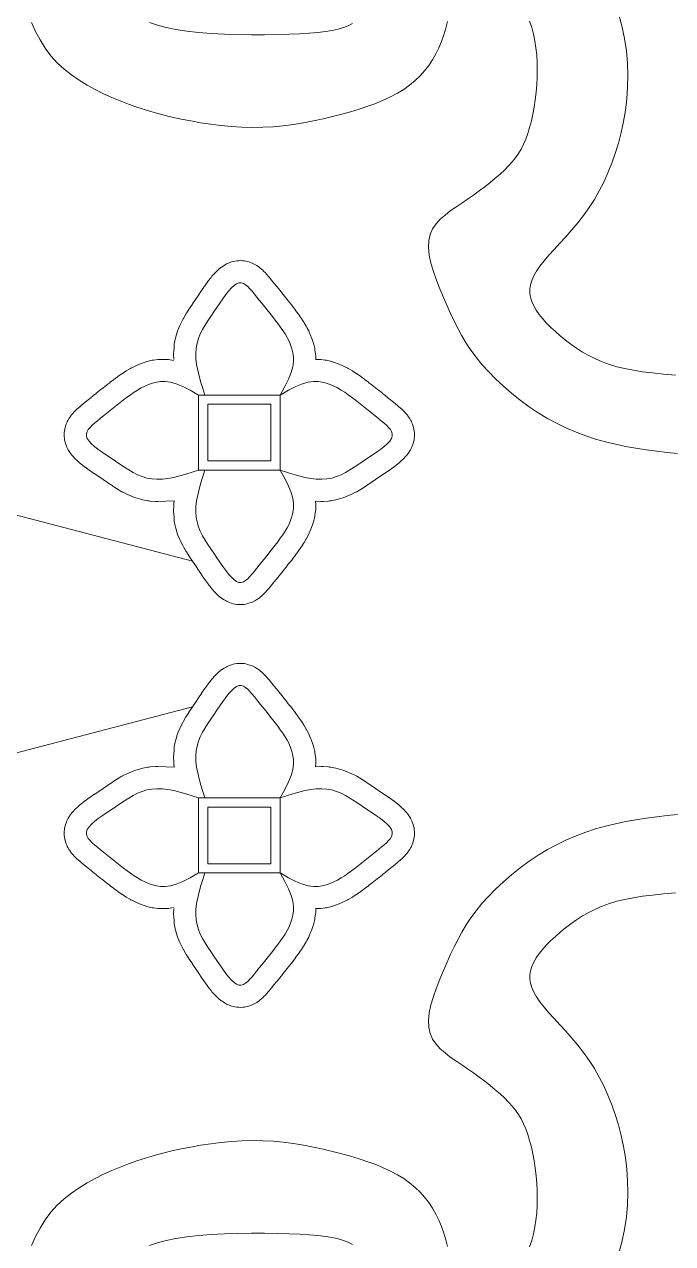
# Model space of a CAD drawing. Header units: inches. Extents: x -813 to 82, y -70 to 268.
# Drawn here: x -48.61 to -42.58, y 153.06 to 164.41 of the extents above; entities that cross this region are included whole.
import ezdxf

# ---------------------------------------------------------------- set-up
doc = ezdxf.new("R2010")
doc.units = ezdxf.units.IN
doc.header["$MEASUREMENT"] = 0
doc.layers.add('Brown', color=7, linetype='Continuous', lineweight=0, true_color=0x653e10)
doc.layers.add('Layak Architect', color=1, linetype='Continuous', lineweight=5, true_color=0xff0000)
doc.layers.add('Rugs', color=201, linetype='Continuous')

# ---------------------------------------------------------------- blocks, each defined once
blk = doc.blocks.new('C3')
at = {"layer": 'Brown'}
for points in [[(-84.57, 3098.16), (-84.92, 3094.27), (-85.3, 3090.71), (-85.71, 3087.45), (-86.17, 3084.45), (-86.71, 3081.67), (-87.33, 3079.07), (-88.07, 3076.61), (-88.93, 3074.27), (-89.9, 3072.02), (-90.98, 3069.88), (-92.14, 3067.84), (-93.38, 3065.88), (-94.68, 3064.03), (-96.02, 3062.26), (-97.39, 3060.57), (-98.79, 3058.98), (-100.19, 3057.48), (-101.61, 3056.1), (-103.03, 3054.83), (-104.45, 3053.71), (-105.86, 3052.74), (-107.26, 3051.94), (-108.65, 3051.31), (-110.02, 3050.88), (-111.38, 3050.65), (-112.74, 3050.63), (-114.14, 3050.82), (-115.56, 3051.23), (-117.04, 3051.88), (-118.59, 3052.76), (-120.21, 3053.89), (-121.93, 3055.26), (-123.74, 3056.84), (-125.65, 3058.58), (-127.67, 3060.45), (-129.79, 3062.39), (-132.01, 3064.35), (-134.34, 3066.31), (-136.78, 3068.2), (-139.34, 3070), (-142, 3071.69), (-144.78, 3073.28), (-147.68, 3074.76), (-150.68, 3076.12), (-153.8, 3077.38), (-157.04, 3078.52), (-160.38, 3079.54), (-163.84, 3080.45), (-167.41, 3081.22), (-171.08, 3081.84), (-174.83, 3082.29), (-178.66, 3082.57), (-182.57, 3082.65), (-186.53, 3082.51), (-190.55, 3082.15), (-194.62, 3081.55), (-198.71, 3080.7), (-202.8, 3079.63)], [(-199.5, 2992.67), (-198.75, 2991.3), (-198.13, 2989.75), (-197.6, 2988.01), (-197.17, 2986.03), (-196.83, 2983.81), (-196.54, 2981.31), (-196.32, 2978.51), (-196.15, 2975.38), (-196.01, 2971.91), (-195.9, 2968.07), (-195.83, 2963.95), (-195.81, 2959.64), (-195.86, 2955.24), (-195.98, 2950.83), (-196.19, 2946.51), (-196.51, 2942.38), (-196.95, 2938.52), (-197.51, 2935.02), (-198.19, 2931.84), (-198.98, 2928.97), (-199.85, 2926.35)], [(84.57, 3098.16), (84.92, 3094.27), (85.3, 3090.71), (85.71, 3087.45), (86.17, 3084.45), (86.71, 3081.67), (87.33, 3079.07), (88.07, 3076.61), (88.93, 3074.27), (89.9, 3072.02), (90.98, 3069.88), (92.14, 3067.84), (93.38, 3065.88), (94.68, 3064.03), (96.02, 3062.26), (97.39, 3060.57), (98.79, 3058.98), (100.19, 3057.48), (101.61, 3056.1), (103.03, 3054.83), (104.45, 3053.71), (105.86, 3052.74), (107.26, 3051.94), (108.65, 3051.31), (110.02, 3050.88), (111.38, 3050.65), (112.74, 3050.63), (114.14, 3050.82), (115.56, 3051.23), (117.04, 3051.88), (118.59, 3052.76), (120.21, 3053.89), (121.93, 3055.26), (123.74, 3056.84), (125.65, 3058.58), (127.67, 3060.45), (129.79, 3062.39), (132.01, 3064.35), (134.34, 3066.31), (136.78, 3068.2), (139.34, 3070), (142, 3071.69), (144.78, 3073.28), (147.68, 3074.76), (150.68, 3076.12), (153.8, 3077.38), (157.04, 3078.52), (160.38, 3079.54), (163.84, 3080.45), (167.41, 3081.22), (171.08, 3081.84), (174.83, 3082.29), (178.66, 3082.57), (182.57, 3082.65), (186.53, 3082.51), (190.55, 3082.15), (194.62, 3081.55), (198.71, 3080.7), (202.8, 3079.63)], [(199.5, 2992.67), (198.75, 2991.3), (198.13, 2989.75), (197.6, 2988.01), (197.17, 2986.03), (196.82, 2983.81), (196.54, 2981.31), (196.32, 2978.51), (196.15, 2975.38), (196.01, 2971.91), (195.9, 2968.07), (195.83, 2963.95), (195.81, 2959.64), (195.86, 2955.24), (195.98, 2950.83), (196.19, 2946.51), (196.51, 2942.38), (196.95, 2938.52), (197.51, 2935.02), (198.19, 2931.84), (198.98, 2928.97), (199.85, 2926.35)], [(-199.85, 2887.77), (-196.92, 2889.1), (-194.11, 2890.61), (-191.44, 2892.3), (-188.95, 2894.18), (-186.67, 2896.25), (-184.58, 2898.49), (-182.67, 2900.88), (-180.93, 2903.38), (-179.33, 2905.98), (-177.88, 2908.64), (-176.54, 2911.35), (-175.31, 2914.07), (-174.17, 2916.79), (-173.12, 2919.51), (-172.15, 2922.25), (-171.25, 2925.03), (-170.41, 2927.84), (-169.64, 2930.72), (-168.92, 2933.67), (-168.25, 2936.71), (-167.63, 2939.85), (-167.07, 2943.07), (-166.57, 2946.37), (-166.16, 2949.71), (-165.84, 2953.1), (-165.63, 2956.51), (-165.54, 2959.93), (-165.58, 2963.34), (-165.76, 2966.73), (-166.07, 2970.08), (-166.49, 2973.4), (-167.02, 2976.68), (-167.63, 2979.9), (-168.32, 2983.05), (-169.06, 2986.14), (-169.85, 2989.15), (-170.67, 2992.08), (-171.52, 2994.91), (-172.42, 2997.64), (-173.38, 3000.26), (-174.4, 3002.75), (-175.5, 3005.12), (-176.68, 3007.35), (-177.95, 3009.43), (-179.33, 3011.35), (-180.81, 3013.12), (-182.38, 3014.75), (-184.04, 3016.24), (-185.79, 3017.59), (-187.63, 3018.81), (-189.55, 3019.9), (-191.55, 3020.87), (-193.63, 3021.73), (-195.76, 3022.49), (-197.94, 3023.15), (-200.15, 3023.73)], [(-200.24, 3050.52), (-198.14, 3051.22), (-195.98, 3051.8), (-193.76, 3052.26), (-191.48, 3052.62), (-189.16, 3052.87), (-186.79, 3053.01), (-184.39, 3053.06), (-181.95, 3053.02), (-179.5, 3052.89), (-177.03, 3052.68), (-174.59, 3052.4), (-172.19, 3052.03), (-169.86, 3051.61), (-167.63, 3051.11), (-165.51, 3050.56), (-163.53, 3049.96), (-161.71, 3049.3), (-160.03, 3048.59), (-158.47, 3047.8), (-157.01, 3046.93), (-155.61, 3045.96), (-154.26, 3044.89), (-152.93, 3043.7), (-151.61, 3042.38), (-150.26, 3040.92), (-148.9, 3039.34), (-147.52, 3037.66), (-146.15, 3035.9), (-144.78, 3034.07), (-143.42, 3032.19), (-142.09, 3030.29), (-140.78, 3028.37), (-139.5, 3026.48), (-138.22, 3024.64), (-136.9, 3022.91), (-135.51, 3021.34), (-134.02, 3019.97), (-132.38, 3018.86), (-130.56, 3018.04), (-128.53, 3017.58), (-126.26, 3017.5), (-123.79, 3017.76), (-121.16, 3018.32), (-118.42, 3019.11), (-115.61, 3020.08), (-112.79, 3021.19), (-110, 3022.37), (-107.28, 3023.57), (-104.67, 3024.75), (-102.17, 3025.94), (-99.74, 3027.16), (-97.38, 3028.45), (-95.05, 3029.84), (-92.75, 3031.37), (-90.44, 3033.07), (-88.11, 3034.98), (-85.74, 3037.11), (-83.36, 3039.45), (-80.99, 3041.98), (-78.67, 3044.67), (-76.43, 3047.48), (-74.28, 3050.4), (-72.27, 3053.39), (-70.41, 3056.43), (-68.74, 3059.5), (-67.25, 3062.59), (-65.92, 3065.71), (-64.74, 3068.87), (-63.7, 3072.06), (-62.79, 3075.29), (-61.99, 3078.56), (-61.3, 3081.88), (-60.69, 3085.25), (-60.16, 3088.65), (-59.71, 3092.06), (-59.32, 3095.47), (-59, 3098.85)], [(199.85, 2887.77), (196.92, 2889.1), (194.11, 2890.61), (191.44, 2892.3), (188.95, 2894.18), (186.67, 2896.25), (184.58, 2898.49), (182.67, 2900.88), (180.93, 2903.38), (179.33, 2905.98), (177.88, 2908.64), (176.54, 2911.35), (175.31, 2914.07), (174.17, 2916.79), (173.12, 2919.51), (172.15, 2922.25), (171.25, 2925.03), (170.41, 2927.84), (169.64, 2930.72), (168.92, 2933.67), (168.25, 2936.71), (167.63, 2939.85), (167.07, 2943.07), (166.57, 2946.37), (166.16, 2949.71), (165.84, 2953.1), (165.63, 2956.51), (165.54, 2959.93), (165.58, 2963.34), (165.76, 2966.73), (166.07, 2970.08), (166.49, 2973.4), (167.02, 2976.68), (167.63, 2979.9), (168.32, 2983.05), (169.06, 2986.14), (169.85, 2989.15), (170.67, 2992.08), (171.52, 2994.91), (172.42, 2997.64), (173.38, 3000.26), (174.4, 3002.75), (175.5, 3005.12), (176.68, 3007.35), (177.95, 3009.43), (179.33, 3011.35), (180.81, 3013.12), (182.38, 3014.75), (184.04, 3016.24), (185.79, 3017.59), (187.63, 3018.81), (189.55, 3019.9), (191.55, 3020.87), (193.63, 3021.73), (195.76, 3022.49), (197.94, 3023.15), (200.15, 3023.73)], [(200.24, 3050.52), (198.14, 3051.22), (195.98, 3051.8), (193.76, 3052.26), (191.48, 3052.62), (189.16, 3052.87), (186.79, 3053.01), (184.39, 3053.06), (181.95, 3053.02), (179.5, 3052.89), (177.03, 3052.68), (174.59, 3052.4), (172.19, 3052.03), (169.86, 3051.61), (167.63, 3051.11), (165.51, 3050.56), (163.53, 3049.96), (161.71, 3049.3), (160.03, 3048.59), (158.47, 3047.8), (157.01, 3046.93), (155.61, 3045.96), (154.26, 3044.89), (152.93, 3043.7), (151.61, 3042.38), (150.26, 3040.92), (148.9, 3039.34), (147.52, 3037.66), (146.15, 3035.9), (144.78, 3034.07), (143.42, 3032.19), (142.09, 3030.29), (140.78, 3028.37), (139.5, 3026.48), (138.22, 3024.64), (136.9, 3022.91), (135.51, 3021.34), (134.02, 3019.97), (132.38, 3018.86), (130.56, 3018.04), (128.53, 3017.58), (126.26, 3017.5), (123.79, 3017.76), (121.16, 3018.32), (118.42, 3019.11), (115.61, 3020.08), (112.79, 3021.19), (110, 3022.37), (107.28, 3023.57), (104.67, 3024.75), (102.17, 3025.94), (99.74, 3027.16), (97.38, 3028.45), (95.05, 3029.84), (92.75, 3031.37), (90.44, 3033.07), (88.11, 3034.98), (85.74, 3037.11), (83.36, 3039.45), (80.99, 3041.98), (78.67, 3044.67), (76.43, 3047.48), (74.28, 3050.4), (72.27, 3053.39), (70.41, 3056.43), (68.74, 3059.5), (67.25, 3062.59), (65.92, 3065.71), (64.74, 3068.87), (63.7, 3072.06), (62.79, 3075.29), (61.99, 3078.56), (61.3, 3081.88), (60.69, 3085.25), (60.16, 3088.65), (59.71, 3092.06), (59.32, 3095.47), (59, 3098.85)], [(-23.77, 2940.39), (-43.93, 2863.26), (-29.4, 2809.82), (-16.47, 2769.3)], [(23.77, 2940.39), (43.93, 2863.26), (29.4, 2809.82), (16.47, 2769.3)]]:
    blk.add_lwpolyline(points, dxfattribs=at)
for points in [[(-89.74, 2980.64), (-89.74, 2981.4, -0.033999), (-89.68, 2982.38), (-89.49, 2983.77, -0.029168), (-89.33, 2984.6), (-89, 2985.91, -0.022088), (-88.82, 2986.52), (-88.38, 2987.78, -0.01868), (-88.18, 2988.29), (-87.65, 2989.51, -0.016254), (-87.45, 2989.94), (-86.83, 2991.13, -0.013719), (-86.64, 2991.48), (-85.95, 2992.64, -0.011177), (-85.78, 2992.92), (-85.04, 2994.07, -0.008694), (-84.9, 2994.28), (-84.11, 2995.41, -0.006296), (-84, 2995.56), (-83.17, 2996.68, -0.003989), (-83.1, 2996.77), (-82.25, 2997.89, -0.002077), (-82.21, 2997.94), (-81.34, 2999.06, -0.001492), (-81.31, 2999.09), (-80.44, 3000.21, -0.001257), (-80.42, 3000.24), (-79.54, 3001.34, -0.001042), (-79.52, 3001.37), (-78.65, 3002.46, -0.000839), (-78.63, 3002.47), (-77.77, 3003.54, -0.000642), (-77.76, 3003.56), (-76.92, 3004.59, -0.000442), (-76.91, 3004.6), (-76.1, 3005.61), (-75.31, 3006.57, -0.001024), (-75.29, 3006.6), (-74.54, 3007.51, -0.006385), (-74.42, 3007.65), (-73.7, 3008.48, -0.014467), (-73.42, 3008.79), (-72.72, 3009.51, -0.025543), (-72.17, 3010.02), (-71.48, 3010.6, -0.041072), (-70.51, 3011.29), (-69.8, 3011.7, -0.060896), (-68.19, 3012.4), (-67.48, 3012.62, -0.078182), (-65.25, 3012.92), (-64.5, 3012.9, -0.079892), (-62.24, 3012.49), (-61.45, 3012.21, -0.06296), (-59.83, 3011.39), (-59, 3010.83, -0.039078), (-58.12, 3010.13), (-57.25, 3009.32, -0.023897), (-56.76, 3008.83), (-55.86, 3007.8, -0.015107), (-55.58, 3007.47), (-54.64, 3006.28, -0.009586), (-54.47, 3006.06), (-53.51, 3004.73, -0.005772), (-53.42, 3004.6), (-52.44, 3003.19, -0.002846), (-52.4, 3003.12), (-51.41, 3001.66, -0.000323), (-51.41, 3001.65), (-50.43, 3000.2), (-49.46, 2998.77, -0.001791), (-49.43, 2998.72), (-48.48, 2997.3, -0.005914), (-48.38, 2997.16), (-47.48, 2995.73, -0.01027), (-47.33, 2995.48), (-46.5, 2994.05, -0.014823), (-46.29, 2993.67), (-45.56, 2992.21, -0.019434), (-45.33, 2991.7), (-44.72, 2990.21, -0.02381), (-44.49, 2989.56), (-44.03, 2988.01, -0.027493), (-43.84, 2987.24), (-43.54, 2985.63, -0.028895), (-43.44, 2984.8), (-43.33, 2983.11, -0.025128), (-43.32, 2982.38), (-43.38, 2980.62, -0.020501)], [(89.74, 2980.64), (89.74, 2981.4, 0.033999), (89.68, 2982.38), (89.49, 2983.77, 0.029168), (89.33, 2984.6), (89, 2985.91, 0.022088), (88.82, 2986.52), (88.38, 2987.78, 0.01868), (88.18, 2988.29), (87.65, 2989.51, 0.016254), (87.45, 2989.94), (86.83, 2991.13, 0.013719), (86.64, 2991.48), (85.95, 2992.64, 0.011177), (85.78, 2992.92), (85.04, 2994.07, 0.008694), (84.9, 2994.28), (84.11, 2995.41, 0.006296), (84, 2995.56), (83.17, 2996.68, 0.003989), (83.1, 2996.77), (82.25, 2997.89, 0.002077), (82.21, 2997.94), (81.34, 2999.06, 0.001492), (81.31, 2999.09), (80.44, 3000.21, 0.001257), (80.42, 3000.24), (79.54, 3001.34, 0.001042), (79.52, 3001.37), (78.65, 3002.46, 0.000839), (78.63, 3002.47), (77.77, 3003.54, 0.000642), (77.76, 3003.56), (76.92, 3004.59, 0.000442), (76.91, 3004.6), (76.1, 3005.61), (75.31, 3006.57, 0.001024), (75.29, 3006.6), (74.54, 3007.51, 0.006385), (74.42, 3007.65), (73.7, 3008.48, 0.014467), (73.42, 3008.79), (72.72, 3009.51, 0.025543), (72.17, 3010.02), (71.48, 3010.6, 0.041072), (70.51, 3011.29), (69.8, 3011.7, 0.060896), (68.19, 3012.4), (67.48, 3012.62, 0.078182), (65.25, 3012.92), (64.5, 3012.9, 0.079892), (62.24, 3012.49), (61.45, 3012.21, 0.06296), (59.83, 3011.39), (59, 3010.83, 0.039078), (58.12, 3010.13), (57.25, 3009.32, 0.023897), (56.76, 3008.83), (55.86, 3007.8, 0.015107), (55.58, 3007.47), (54.64, 3006.28, 0.009586), (54.47, 3006.06), (53.51, 3004.73, 0.005772), (53.42, 3004.6), (52.44, 3003.19, 0.002846), (52.4, 3003.12), (51.41, 3001.66, 0.000323), (51.41, 3001.65), (50.43, 3000.2), (49.46, 2998.77, 0.001791), (49.43, 2998.72), (48.48, 2997.3, 0.005914), (48.38, 2997.16), (47.48, 2995.73, 0.01027), (47.33, 2995.48), (46.5, 2994.05, 0.014823), (46.29, 2993.67), (45.56, 2992.21, 0.019434), (45.33, 2991.7), (44.72, 2990.21, 0.02381), (44.49, 2989.56), (44.03, 2988.01, 0.027493), (43.84, 2987.24), (43.54, 2985.63, 0.028895), (43.44, 2984.8), (43.33, 2983.11, 0.025128), (43.32, 2982.38), (43.38, 2980.62, 0.020501)], [(-89.71, 2980.67), (-90.47, 2980.67, 0.033999), (-91.45, 2980.61), (-92.85, 2980.42, 0.029168), (-93.67, 2980.26), (-94.98, 2979.93, 0.022088), (-95.6, 2979.75), (-96.86, 2979.31, 0.01868), (-97.36, 2979.11), (-98.58, 2978.58, 0.016254), (-99.01, 2978.37), (-100.2, 2977.76, 0.013719), (-100.55, 2977.57), (-101.72, 2976.88, 0.011177), (-101.99, 2976.71), (-103.14, 2975.97, 0.008694), (-103.35, 2975.83), (-104.48, 2975.03, 0.006296), (-104.63, 2974.93), (-105.75, 2974.1, 0.003989), (-105.84, 2974.03), (-106.96, 2973.18, 0.002077), (-107.01, 2973.14), (-108.13, 2972.27, 0.001492), (-108.17, 2972.24), (-109.28, 2971.37, 0.001257), (-109.31, 2971.34), (-110.41, 2970.47, 0.001042), (-110.44, 2970.45), (-111.53, 2969.58, 0.000839), (-111.55, 2969.56), (-112.61, 2968.7, 0.000642), (-112.63, 2968.69), (-113.67, 2967.85, 0.000442), (-113.68, 2967.84), (-114.68, 2967.02), (-115.64, 2966.24, 0.001024), (-115.67, 2966.22), (-116.58, 2965.47, 0.006385), (-116.72, 2965.35), (-117.55, 2964.63, 0.014467), (-117.86, 2964.35), (-118.58, 2963.64, 0.025543), (-119.09, 2963.1), (-119.67, 2962.41, 0.041072), (-120.36, 2961.44), (-120.77, 2960.73, 0.060896), (-121.47, 2959.12), (-121.69, 2958.4, 0.078182), (-121.99, 2956.17), (-121.97, 2955.43, 0.079892), (-121.56, 2953.17), (-121.28, 2952.38, 0.06296), (-120.46, 2950.76), (-119.9, 2949.93, 0.039078), (-119.2, 2949.05), (-118.39, 2948.17, 0.023897), (-117.9, 2947.69), (-116.88, 2946.78, 0.015107), (-116.54, 2946.5), (-115.35, 2945.57, 0.009586), (-115.13, 2945.4), (-113.81, 2944.44, 0.005772), (-113.67, 2944.34), (-112.26, 2943.37, 0.002846), (-112.19, 2943.32), (-110.73, 2942.34, 0.000323), (-110.72, 2942.33), (-109.27, 2941.36), (-107.84, 2940.39, 0.001791), (-107.8, 2940.36), (-106.37, 2939.4, 0.005914), (-106.23, 2939.31), (-104.81, 2938.41, 0.01027), (-104.55, 2938.25), (-103.12, 2937.43, 0.014823), (-102.74, 2937.22), (-101.29, 2936.49, 0.019434), (-100.77, 2936.26), (-99.28, 2935.65, 0.02381), (-98.63, 2935.42), (-97.09, 2934.96, 0.027493), (-96.31, 2934.77), (-94.7, 2934.47, 0.028895), (-93.87, 2934.37), (-92.18, 2934.26, 0.025128), (-91.45, 2934.24), (-89.69, 2934.3, 0.020501)], [(-43.37, 2980.6), (-43.16, 2980.64, -0.047666), (-43.16, 2980.64), (-42.66, 2980.66, -0.034462), (-42.66, 2980.66), (-41.14, 2980.67, -0.033999), (-40.16, 2980.61), (-38.77, 2980.42, -0.029168), (-37.94, 2980.26), (-36.63, 2979.93, -0.022088), (-36.02, 2979.75), (-34.75, 2979.31, -0.01868), (-34.25, 2979.11), (-33.03, 2978.58, -0.016254), (-32.6, 2978.37), (-31.41, 2977.76, -0.013719), (-31.06, 2977.57), (-29.89, 2976.88, -0.011177), (-29.62, 2976.71), (-28.47, 2975.97, -0.008694), (-28.26, 2975.83), (-27.13, 2975.03, -0.006296), (-26.98, 2974.93), (-25.86, 2974.1, -0.003989), (-25.77, 2974.03), (-24.65, 2973.18, -0.002077), (-24.6, 2973.14), (-23.48, 2972.27, -0.001492), (-23.45, 2972.24), (-22.33, 2971.37, -0.001257), (-22.3, 2971.34), (-21.2, 2970.47, -0.001042), (-21.17, 2970.45), (-20.08, 2969.58, -0.000839), (-20.06, 2969.56), (-19, 2968.7, -0.000642), (-18.98, 2968.69), (-17.95, 2967.85, -0.000442), (-17.94, 2967.84), (-16.93, 2967.02), (-15.97, 2966.24, -0.001024), (-15.94, 2966.22), (-15.03, 2965.47, -0.006385), (-14.89, 2965.35), (-14.06, 2964.63, -0.014467), (-13.75, 2964.35), (-13.03, 2963.64, -0.025543), (-12.52, 2963.1), (-11.94, 2962.41, -0.041072), (-11.25, 2961.44), (-10.84, 2960.73, -0.060896), (-10.14, 2959.12), (-9.92, 2958.4, -0.078182), (-9.62, 2956.17), (-9.64, 2955.43, -0.079892), (-10.05, 2953.17), (-10.33, 2952.38, -0.06296), (-11.15, 2950.76), (-11.71, 2949.93, -0.039078), (-12.41, 2949.05), (-13.22, 2948.17, -0.023897), (-13.71, 2947.69), (-14.73, 2946.78, -0.015107), (-15.07, 2946.5), (-16.26, 2945.57, -0.009586), (-16.48, 2945.4), (-17.8, 2944.44, -0.005772), (-17.94, 2944.34), (-19.35, 2943.37, -0.002846), (-19.42, 2943.32), (-20.88, 2942.34, -0.000323), (-20.89, 2942.33), (-22.34, 2941.36), (-23.77, 2940.39, -0.001791), (-23.82, 2940.36), (-25.24, 2939.4, -0.005914), (-25.38, 2939.31), (-26.81, 2938.41, -0.01027), (-27.06, 2938.25), (-28.49, 2937.43, -0.014823), (-28.87, 2937.22), (-30.32, 2936.49, -0.019434), (-30.84, 2936.26), (-32.33, 2935.65, -0.02381), (-32.98, 2935.42), (-34.53, 2934.96, -0.027493), (-35.3, 2934.77), (-36.91, 2934.47, -0.028895), (-37.74, 2934.37), (-39.43, 2934.26, -0.025128), (-40.16, 2934.24), (-41.92, 2934.3, -0.020501), (-42.51, 2934.35), (-43.5, 2934.46, -0.0164)], [(43.37, 2980.6), (43.16, 2980.64, 0.047666), (43.16, 2980.64), (42.66, 2980.66, 0.034462), (42.66, 2980.66), (41.14, 2980.67, 0.033999), (40.16, 2980.61), (38.77, 2980.42, 0.029168), (37.94, 2980.26), (36.63, 2979.93, 0.022088), (36.02, 2979.75), (34.75, 2979.31, 0.01868), (34.25, 2979.11), (33.03, 2978.58, 0.016254), (32.6, 2978.37), (31.41, 2977.76, 0.013719), (31.06, 2977.57), (29.89, 2976.88, 0.011177), (29.62, 2976.71), (28.47, 2975.97, 0.008694), (28.26, 2975.83), (27.13, 2975.03, 0.006296), (26.98, 2974.93), (25.86, 2974.1, 0.003989), (25.77, 2974.03), (24.65, 2973.18, 0.002077), (24.6, 2973.14), (23.48, 2972.27, 0.001492), (23.45, 2972.24), (22.33, 2971.37, 0.001257), (22.3, 2971.34), (21.2, 2970.47, 0.001042), (21.17, 2970.45), (20.08, 2969.58, 0.000839), (20.06, 2969.56), (19, 2968.7, 0.000642), (18.98, 2968.69), (17.95, 2967.85, 0.000442), (17.94, 2967.84), (16.93, 2967.02), (15.97, 2966.24, 0.001024), (15.94, 2966.22), (15.03, 2965.47, 0.006385), (14.89, 2965.35), (14.06, 2964.63, 0.014467), (13.75, 2964.35), (13.03, 2963.64, 0.025543), (12.52, 2963.1), (11.94, 2962.41, 0.041072), (11.25, 2961.44), (10.84, 2960.73, 0.060896), (10.14, 2959.12), (9.92, 2958.4, 0.078182), (9.62, 2956.17), (9.64, 2955.43, 0.079892), (10.05, 2953.17), (10.33, 2952.38, 0.06296), (11.15, 2950.76), (11.71, 2949.93, 0.039078), (12.41, 2949.05), (13.22, 2948.17, 0.023897), (13.71, 2947.69), (14.73, 2946.78, 0.015107), (15.07, 2946.5), (16.26, 2945.57, 0.009586), (16.48, 2945.4), (17.8, 2944.44, 0.005772), (17.94, 2944.34), (19.35, 2943.37, 0.002846), (19.42, 2943.32), (20.88, 2942.34, 0.000323), (20.89, 2942.33), (22.34, 2941.36), (23.77, 2940.39, 0.001791), (23.82, 2940.36), (25.24, 2939.4, 0.005914), (25.38, 2939.31), (26.81, 2938.41, 0.01027), (27.06, 2938.25), (28.49, 2937.43, 0.014823), (28.87, 2937.22), (30.32, 2936.49, 0.019434), (30.84, 2936.26), (32.33, 2935.65, 0.02381), (32.98, 2935.42), (34.53, 2934.96, 0.027493), (35.3, 2934.77), (36.91, 2934.47, 0.028895), (37.74, 2934.37), (39.43, 2934.26, 0.025128), (40.16, 2934.24), (41.92, 2934.3, 0.020501), (42.51, 2934.35), (43.5, 2934.46, 0.0164)], [(89.71, 2980.67), (90.47, 2980.67, -0.033999), (91.45, 2980.61), (92.85, 2980.42, -0.029168), (93.67, 2980.26), (94.98, 2979.93, -0.022088), (95.6, 2979.75), (96.86, 2979.31, -0.01868), (97.36, 2979.11), (98.58, 2978.58, -0.016254), (99.01, 2978.37), (100.2, 2977.76, -0.013719), (100.55, 2977.57), (101.72, 2976.88, -0.011177), (101.99, 2976.71), (103.14, 2975.97, -0.008694), (103.35, 2975.83), (104.48, 2975.03, -0.006296), (104.63, 2974.93), (105.75, 2974.1, -0.003989), (105.84, 2974.03), (106.96, 2973.18, -0.002077), (107.01, 2973.14), (108.13, 2972.27, -0.001492), (108.17, 2972.24), (109.28, 2971.37, -0.001257), (109.31, 2971.34), (110.41, 2970.47, -0.001042), (110.44, 2970.45), (111.53, 2969.58, -0.000839), (111.55, 2969.56), (112.61, 2968.7, -0.000642), (112.63, 2968.69), (113.67, 2967.85, -0.000442), (113.68, 2967.84), (114.68, 2967.02), (115.64, 2966.24, -0.001024), (115.67, 2966.22), (116.58, 2965.47, -0.006385), (116.72, 2965.35), (117.55, 2964.63, -0.014467), (117.86, 2964.35), (118.58, 2963.64, -0.025543), (119.09, 2963.1), (119.67, 2962.41, -0.041072), (120.36, 2961.44), (120.77, 2960.73, -0.060896), (121.47, 2959.12), (121.69, 2958.4, -0.078182), (121.99, 2956.17), (121.97, 2955.43, -0.079892), (121.56, 2953.17), (121.28, 2952.38, -0.06296), (120.46, 2950.76), (119.9, 2949.93, -0.039078), (119.2, 2949.05), (118.39, 2948.17, -0.023897), (117.9, 2947.69), (116.88, 2946.78, -0.015107), (116.54, 2946.5), (115.35, 2945.57, -0.009586), (115.13, 2945.4), (113.81, 2944.44, -0.005772), (113.67, 2944.34), (112.26, 2943.37, -0.002846), (112.19, 2943.32), (110.73, 2942.34, -0.000323), (110.72, 2942.33), (109.27, 2941.36), (107.84, 2940.39, -0.001791), (107.8, 2940.36), (106.37, 2939.4, -0.005914), (106.23, 2939.31), (104.81, 2938.41, -0.01027), (104.55, 2938.25), (103.12, 2937.43, -0.014823), (102.74, 2937.22), (101.29, 2936.49, -0.019434), (100.77, 2936.26), (99.28, 2935.65, -0.02381), (98.63, 2935.42), (97.09, 2934.96, -0.027493), (96.31, 2934.77), (94.7, 2934.47, -0.028895), (93.87, 2934.37), (92.18, 2934.26, -0.025128), (91.45, 2934.24), (89.69, 2934.3, -0.020501)], [(-89.42, 2934.22), (-89.66, 2932.54, 0.034462), (-89.73, 2931.54), (-89.74, 2930.02, 0.033999), (-89.68, 2929.04), (-89.49, 2927.65, 0.029168), (-89.33, 2926.82), (-89, 2925.51, 0.022088), (-88.82, 2924.9), (-88.38, 2923.64, 0.01868), (-88.18, 2923.13), (-87.65, 2921.91, 0.016254), (-87.45, 2921.49), (-86.83, 2920.29, 0.013719), (-86.64, 2919.94), (-85.95, 2918.78, 0.011177), (-85.78, 2918.5), (-85.04, 2917.36, 0.008694), (-84.9, 2917.15), (-84.11, 2916.01, 0.006296), (-84, 2915.87), (-83.17, 2914.74, 0.003989), (-83.1, 2914.65), (-82.25, 2913.53, 0.002077), (-82.21, 2913.48), (-81.34, 2912.36, 0.001492), (-81.31, 2912.33), (-80.44, 2911.21, 0.001257), (-80.42, 2911.19), (-79.54, 2910.08, 0.001042), (-79.52, 2910.06), (-78.65, 2908.97, 0.000839), (-78.63, 2908.95), (-77.77, 2907.88, 0.000642), (-77.76, 2907.87), (-76.92, 2906.83, 0.000442), (-76.91, 2906.82), (-76.1, 2905.82), (-75.31, 2904.85, 0.001024), (-75.29, 2904.83), (-74.54, 2903.92, 0.006385), (-74.42, 2903.78), (-73.7, 2902.94, 0.014467), (-73.42, 2902.63), (-72.72, 2901.91, 0.025543), (-72.17, 2901.41), (-71.48, 2900.82, 0.041072), (-70.51, 2900.14), (-69.8, 2899.72, 0.060896), (-68.19, 2899.02), (-67.48, 2898.81, 0.078182), (-65.25, 2898.5), (-64.5, 2898.52, 0.079892), (-62.24, 2898.94), (-61.45, 2899.21, 0.06296), (-59.83, 2900.03), (-59, 2900.59, 0.039078), (-58.12, 2901.29), (-57.25, 2902.1, 0.023897), (-56.76, 2902.6), (-55.86, 2903.62, 0.015107), (-55.58, 2903.95), (-54.64, 2905.15, 0.009586), (-54.47, 2905.37), (-53.51, 2906.69, 0.005772), (-53.42, 2906.82), (-52.44, 2908.23, 0.002846), (-52.4, 2908.3), (-51.41, 2909.76, 0.000323), (-51.41, 2909.77), (-50.43, 2911.22), (-49.46, 2912.66, 0.001791), (-49.43, 2912.7), (-48.48, 2914.12, 0.005914), (-48.38, 2914.27), (-47.48, 2915.69, 0.01027), (-47.33, 2915.94), (-46.5, 2917.37, 0.014823), (-46.29, 2917.75), (-45.56, 2919.21, 0.019434), (-45.33, 2919.72), (-44.72, 2921.21, 0.02381), (-44.49, 2921.86), (-44.03, 2923.41, 0.027493), (-43.84, 2924.18), (-43.54, 2925.79, 0.028895), (-43.44, 2926.62), (-43.33, 2928.31, 0.025128), (-43.32, 2929.04), (-43.5, 2934.46, 0.020501)], [(89.42, 2934.22), (89.66, 2932.54, -0.034462), (89.73, 2931.54), (89.74, 2930.02, -0.033999), (89.68, 2929.04), (89.49, 2927.65, -0.029168), (89.33, 2926.82), (89, 2925.51, -0.022088), (88.82, 2924.9), (88.38, 2923.64, -0.01868), (88.18, 2923.13), (87.65, 2921.91, -0.016254), (87.45, 2921.49), (86.83, 2920.29, -0.013719), (86.64, 2919.94), (85.95, 2918.78, -0.011177), (85.78, 2918.5), (85.04, 2917.36, -0.008694), (84.9, 2917.15), (84.11, 2916.01, -0.006296), (84, 2915.87), (83.17, 2914.74, -0.003989), (83.1, 2914.65), (82.25, 2913.53, -0.002077), (82.21, 2913.48), (81.34, 2912.36, -0.001492), (81.31, 2912.33), (80.44, 2911.21, -0.001257), (80.42, 2911.19), (79.54, 2910.08, -0.001042), (79.52, 2910.06), (78.65, 2908.97, -0.000839), (78.63, 2908.95), (77.77, 2907.88, -0.000642), (77.76, 2907.87), (76.92, 2906.83, -0.000442), (76.91, 2906.82), (76.1, 2905.82), (75.31, 2904.85, -0.001024), (75.29, 2904.83), (74.54, 2903.92, -0.006385), (74.42, 2903.78), (73.7, 2902.94, -0.014467), (73.42, 2902.63), (72.72, 2901.91, -0.025543), (72.17, 2901.41), (71.48, 2900.82, -0.041072), (70.51, 2900.14), (69.8, 2899.72, -0.060896), (68.19, 2899.02), (67.48, 2898.81, -0.078182), (65.25, 2898.5), (64.5, 2898.52, -0.079892), (62.24, 2898.94), (61.45, 2899.21, -0.06296), (59.83, 2900.03), (59, 2900.59, -0.039078), (58.12, 2901.29), (57.25, 2902.1, -0.023897), (56.76, 2902.6), (55.86, 2903.62, -0.015107), (55.58, 2903.95), (54.64, 2905.15, -0.009586), (54.47, 2905.37), (53.51, 2906.69, -0.005772), (53.42, 2906.82), (52.44, 2908.23, -0.002846), (52.4, 2908.3), (51.41, 2909.76, -0.000323), (51.41, 2909.77), (50.43, 2911.22), (49.46, 2912.66, -0.001791), (49.43, 2912.7), (48.48, 2914.12, -0.005914), (48.38, 2914.27), (47.48, 2915.69, -0.01027), (47.33, 2915.94), (46.5, 2917.37, -0.014823), (46.29, 2917.75), (45.56, 2919.21, -0.019434), (45.33, 2919.72), (44.72, 2921.21, -0.02381), (44.49, 2921.86), (44.03, 2923.41, -0.027493), (43.84, 2924.18), (43.54, 2925.79, -0.028895), (43.44, 2926.62), (43.33, 2928.31, -0.025128), (43.32, 2929.04), (43.5, 2934.46, -0.020501)]]:
    blk.add_lwpolyline(points, format="xyb", dxfattribs=at)
at = {"layer": 'Layak Architect'}
for points in [[(-78.07, 2969), (-79.69, 2971.76), (-80.89, 2974.2), (-81.73, 2976.34), (-82.25, 2978.23), (-82.49, 2979.91), (-82.5, 2981.43), (-82.32, 2982.82), (-81.98, 2984.13), (-81.54, 2985.39), (-81.01, 2986.62), (-80.39, 2987.81), (-79.71, 2988.98), (-78.97, 2990.13), (-78.17, 2991.26), (-77.34, 2992.38), (-76.49, 2993.5), (-75.62, 2994.62), (-74.74, 2995.74), (-73.87, 2996.84), (-73, 2997.93), (-72.14, 2999), (-71.29, 3000.04), (-70.48, 3001.04), (-69.7, 3002), (-68.95, 3002.91), (-68.23, 3003.74), (-67.52, 3004.47), (-66.83, 3005.05), (-66.12, 3005.46), (-65.41, 3005.68), (-64.66, 3005.66), (-63.88, 3005.38), (-63.05, 3004.83), (-62.18, 3004.02), (-61.27, 3003), (-60.33, 3001.8), (-59.37, 3000.48), (-58.4, 2999.07), (-57.41, 2997.61), (-56.43, 2996.15), (-55.45, 2994.7), (-54.5, 2993.28), (-53.59, 2991.85), (-52.77, 2990.42), (-52.04, 2988.97), (-51.43, 2987.47), (-50.96, 2985.93), (-50.66, 2984.32), (-50.55, 2982.63), (-50.61, 2980.86), (-50.83, 2979.03), (-51.17, 2977.13), (-51.64, 2975.17), (-52.2, 2973.16), (-52.84, 2971.1), (-53.54, 2969)], [(78.07, 2969), (79.69, 2971.76), (80.89, 2974.2), (81.73, 2976.34), (82.25, 2978.23), (82.49, 2979.91), (82.5, 2981.43), (82.32, 2982.82), (81.98, 2984.13), (81.54, 2985.39), (81.01, 2986.62), (80.39, 2987.81), (79.71, 2988.98), (78.97, 2990.13), (78.17, 2991.26), (77.34, 2992.38), (76.49, 2993.5), (75.62, 2994.62), (74.74, 2995.74), (73.87, 2996.84), (73, 2997.93), (72.14, 2999), (71.29, 3000.04), (70.48, 3001.04), (69.7, 3002), (68.95, 3002.91), (68.23, 3003.74), (67.52, 3004.47), (66.83, 3005.05), (66.12, 3005.46), (65.41, 3005.68), (64.66, 3005.66), (63.88, 3005.38), (63.05, 3004.83), (62.18, 3004.02), (61.27, 3003), (60.33, 3001.8), (59.37, 3000.48), (58.4, 2999.07), (57.41, 2997.61), (56.43, 2996.15), (55.45, 2994.7), (54.5, 2993.28), (53.59, 2991.85), (52.77, 2990.42), (52.04, 2988.97), (51.43, 2987.47), (50.96, 2985.93), (50.66, 2984.32), (50.55, 2982.63), (50.61, 2980.86), (50.83, 2979.03), (51.17, 2977.13), (51.64, 2975.17), (52.2, 2973.16), (52.84, 2971.1), (53.54, 2969)], [(-78.07, 2969), (-80.84, 2970.61), (-83.27, 2971.82), (-85.41, 2972.66), (-87.3, 2973.18), (-88.99, 2973.42), (-90.5, 2973.43), (-91.9, 2973.24), (-93.21, 2972.91), (-94.47, 2972.47), (-95.69, 2971.94), (-96.88, 2971.32), (-98.05, 2970.64), (-99.2, 2969.89), (-100.33, 2969.1), (-101.45, 2968.27), (-102.57, 2967.42), (-103.69, 2966.55), (-104.81, 2965.67), (-105.91, 2964.8), (-107, 2963.92), (-108.07, 2963.06), (-109.11, 2962.22), (-110.11, 2961.41), (-111.07, 2960.62), (-111.98, 2959.88), (-112.81, 2959.16), (-113.54, 2958.45), (-114.12, 2957.76), (-114.54, 2957.05), (-114.75, 2956.33), (-114.73, 2955.59), (-114.46, 2954.8), (-113.9, 2953.98), (-113.09, 2953.1), (-112.07, 2952.2), (-110.88, 2951.26), (-109.55, 2950.3), (-108.14, 2949.33), (-106.68, 2948.34), (-105.22, 2947.36), (-103.77, 2946.38), (-102.35, 2945.42), (-100.93, 2944.52), (-99.49, 2943.69), (-98.04, 2942.96), (-96.55, 2942.36), (-95, 2941.89), (-93.39, 2941.59), (-91.7, 2941.48), (-89.93, 2941.54), (-88.1, 2941.75), (-86.2, 2942.1), (-84.24, 2942.57), (-82.23, 2943.13), (-80.17, 2943.77), (-78.07, 2944.47)], [(-53.54, 2969), (-50.78, 2970.61), (-48.34, 2971.82), (-46.2, 2972.66), (-44.31, 2973.18), (-42.63, 2973.42), (-41.11, 2973.43), (-39.71, 2973.24), (-38.41, 2972.91), (-37.14, 2972.47), (-35.92, 2971.94), (-34.73, 2971.32), (-33.56, 2970.64), (-32.41, 2969.89), (-31.28, 2969.1), (-30.16, 2968.27), (-29.04, 2967.42), (-27.92, 2966.55), (-26.8, 2965.67), (-25.7, 2964.8), (-24.61, 2963.92), (-23.54, 2963.06), (-22.5, 2962.22), (-21.5, 2961.41), (-20.54, 2960.62), (-19.63, 2959.88), (-18.8, 2959.16), (-18.07, 2958.45), (-17.49, 2957.76), (-17.07, 2957.05), (-16.86, 2956.33), (-16.88, 2955.59), (-17.15, 2954.8), (-17.71, 2953.98), (-18.52, 2953.1), (-19.54, 2952.2), (-20.74, 2951.26), (-22.06, 2950.3), (-23.47, 2949.33), (-24.93, 2948.34), (-26.39, 2947.36), (-27.84, 2946.38), (-29.26, 2945.42), (-30.69, 2944.52), (-32.12, 2943.69), (-33.57, 2942.96), (-35.07, 2942.36), (-36.61, 2941.89), (-38.22, 2941.59), (-39.91, 2941.48), (-41.68, 2941.54), (-43.51, 2941.75), (-45.41, 2942.1), (-47.37, 2942.57), (-49.38, 2943.13), (-51.44, 2943.77), (-53.54, 2944.47)], [(53.54, 2969), (50.78, 2970.61), (48.34, 2971.82), (46.2, 2972.66), (44.31, 2973.18), (42.63, 2973.42), (41.11, 2973.43), (39.71, 2973.24), (38.41, 2972.91), (37.14, 2972.47), (35.92, 2971.94), (34.73, 2971.32), (33.56, 2970.64), (32.41, 2969.89), (31.28, 2969.1), (30.16, 2968.27), (29.04, 2967.42), (27.92, 2966.55), (26.8, 2965.67), (25.7, 2964.8), (24.61, 2963.92), (23.54, 2963.06), (22.5, 2962.22), (21.5, 2961.41), (20.54, 2960.62), (19.63, 2959.88), (18.8, 2959.16), (18.07, 2958.45), (17.49, 2957.76), (17.07, 2957.05), (16.86, 2956.33), (16.88, 2955.59), (17.15, 2954.8), (17.71, 2953.98), (18.52, 2953.1), (19.54, 2952.2), (20.74, 2951.26), (22.06, 2950.3), (23.47, 2949.33), (24.93, 2948.34), (26.39, 2947.36), (27.84, 2946.38), (29.26, 2945.42), (30.69, 2944.52), (32.12, 2943.69), (33.57, 2942.96), (35.07, 2942.36), (36.61, 2941.89), (38.22, 2941.59), (39.91, 2941.48), (41.68, 2941.54), (43.51, 2941.75), (45.41, 2942.1), (47.37, 2942.57), (49.38, 2943.13), (51.44, 2943.77), (53.54, 2944.47)], [(78.07, 2969), (80.84, 2970.61), (83.27, 2971.82), (85.41, 2972.66), (87.3, 2973.18), (88.99, 2973.42), (90.5, 2973.43), (91.9, 2973.24), (93.21, 2972.91), (94.47, 2972.47), (95.69, 2971.94), (96.88, 2971.32), (98.05, 2970.64), (99.2, 2969.89), (100.33, 2969.1), (101.45, 2968.27), (102.57, 2967.42), (103.69, 2966.55), (104.81, 2965.67), (105.91, 2964.8), (107, 2963.92), (108.07, 2963.06), (109.11, 2962.22), (110.11, 2961.41), (111.07, 2960.62), (111.98, 2959.88), (112.81, 2959.16), (113.54, 2958.45), (114.12, 2957.76), (114.54, 2957.05), (114.75, 2956.33), (114.73, 2955.59), (114.46, 2954.8), (113.9, 2953.98), (113.09, 2953.1), (112.07, 2952.2), (110.88, 2951.26), (109.55, 2950.3), (108.14, 2949.33), (106.68, 2948.34), (105.22, 2947.36), (103.77, 2946.38), (102.35, 2945.42), (100.93, 2944.52), (99.49, 2943.69), (98.04, 2942.96), (96.55, 2942.36), (95, 2941.89), (93.39, 2941.59), (91.7, 2941.48), (89.93, 2941.54), (88.1, 2941.75), (86.2, 2942.1), (84.24, 2942.57), (82.23, 2943.13), (80.17, 2943.77), (78.07, 2944.47)], [(-78.07, 2942.42), (-79.69, 2939.66), (-80.89, 2937.23), (-81.73, 2935.09), (-82.25, 2933.19), (-82.49, 2931.51), (-82.5, 2929.99), (-82.32, 2928.6), (-81.98, 2927.29), (-81.54, 2926.03), (-81.01, 2924.8), (-80.39, 2923.61), (-79.71, 2922.44), (-78.97, 2921.3), (-78.17, 2920.17), (-77.34, 2919.04), (-76.49, 2917.92), (-75.62, 2916.8), (-74.74, 2915.69), (-73.87, 2914.58), (-73, 2913.49), (-72.14, 2912.43), (-71.29, 2911.39), (-70.48, 2910.38), (-69.7, 2909.42), (-68.95, 2908.51), (-68.23, 2907.68), (-67.52, 2906.96), (-66.83, 2906.37), (-66.12, 2905.96), (-65.41, 2905.74), (-64.66, 2905.76), (-63.88, 2906.04), (-63.05, 2906.6), (-62.18, 2907.41), (-61.27, 2908.43), (-60.33, 2909.62), (-59.37, 2910.94), (-58.4, 2912.35), (-57.41, 2913.81), (-56.43, 2915.28), (-55.45, 2916.72), (-54.5, 2918.15), (-53.59, 2919.57), (-52.77, 2921), (-52.04, 2922.45), (-51.43, 2923.95), (-50.96, 2925.49), (-50.66, 2927.11), (-50.55, 2928.8), (-50.61, 2930.56), (-50.83, 2932.39), (-51.17, 2934.29), (-51.64, 2936.25), (-52.2, 2938.26), (-52.84, 2940.32), (-53.54, 2942.42)], [(78.07, 2942.42), (79.69, 2939.66), (80.89, 2937.23), (81.73, 2935.09), (82.25, 2933.19), (82.49, 2931.51), (82.5, 2929.99), (82.32, 2928.6), (81.98, 2927.29), (81.54, 2926.03), (81.01, 2924.8), (80.39, 2923.61), (79.71, 2922.44), (78.97, 2921.3), (78.17, 2920.17), (77.34, 2919.04), (76.49, 2917.92), (75.62, 2916.8), (74.74, 2915.69), (73.87, 2914.58), (73, 2913.49), (72.14, 2912.43), (71.29, 2911.39), (70.48, 2910.38), (69.7, 2909.42), (68.95, 2908.51), (68.23, 2907.68), (67.52, 2906.96), (66.83, 2906.37), (66.12, 2905.96), (65.41, 2905.74), (64.66, 2905.76), (63.88, 2906.04), (63.05, 2906.6), (62.18, 2907.41), (61.27, 2908.43), (60.33, 2909.62), (59.37, 2910.94), (58.4, 2912.35), (57.41, 2913.81), (56.43, 2915.28), (55.45, 2916.72), (54.5, 2918.15), (53.59, 2919.57), (52.77, 2921), (52.04, 2922.45), (51.43, 2923.95), (50.96, 2925.49), (50.66, 2927.11), (50.55, 2928.8), (50.61, 2930.56), (50.83, 2932.39), (51.17, 2934.29), (51.64, 2936.25), (52.2, 2938.26), (52.84, 2940.32), (53.54, 2942.42)]]:
    blk.add_lwpolyline(points, dxfattribs=at)
for points in [[(-78.07, 2969), (-53.54, 2969), (-53.54, 2942.42), (-78.07, 2942.42)], [(78.07, 2969), (53.54, 2969), (53.54, 2942.42), (78.07, 2942.42)], [(-75.07, 2966), (-56.54, 2966), (-56.54, 2945.42), (-75.07, 2945.42)], [(75.07, 2966), (56.54, 2966), (56.54, 2945.42), (75.07, 2945.42)]]:
    blk.add_lwpolyline(points, close=True, dxfattribs=at)

msp = doc.modelspace()

# ---------------------------------------------------------------- block references
at = {"layer": 'Rugs', "xscale": 0.0285, "yscale": 0.0285, "zscale": 0.0285, "rotation": 270}
msp.add_blockref('C3', (-130.84923, 158.73611), dxfattribs=at)

doc.saveas('drawing.dxf')
